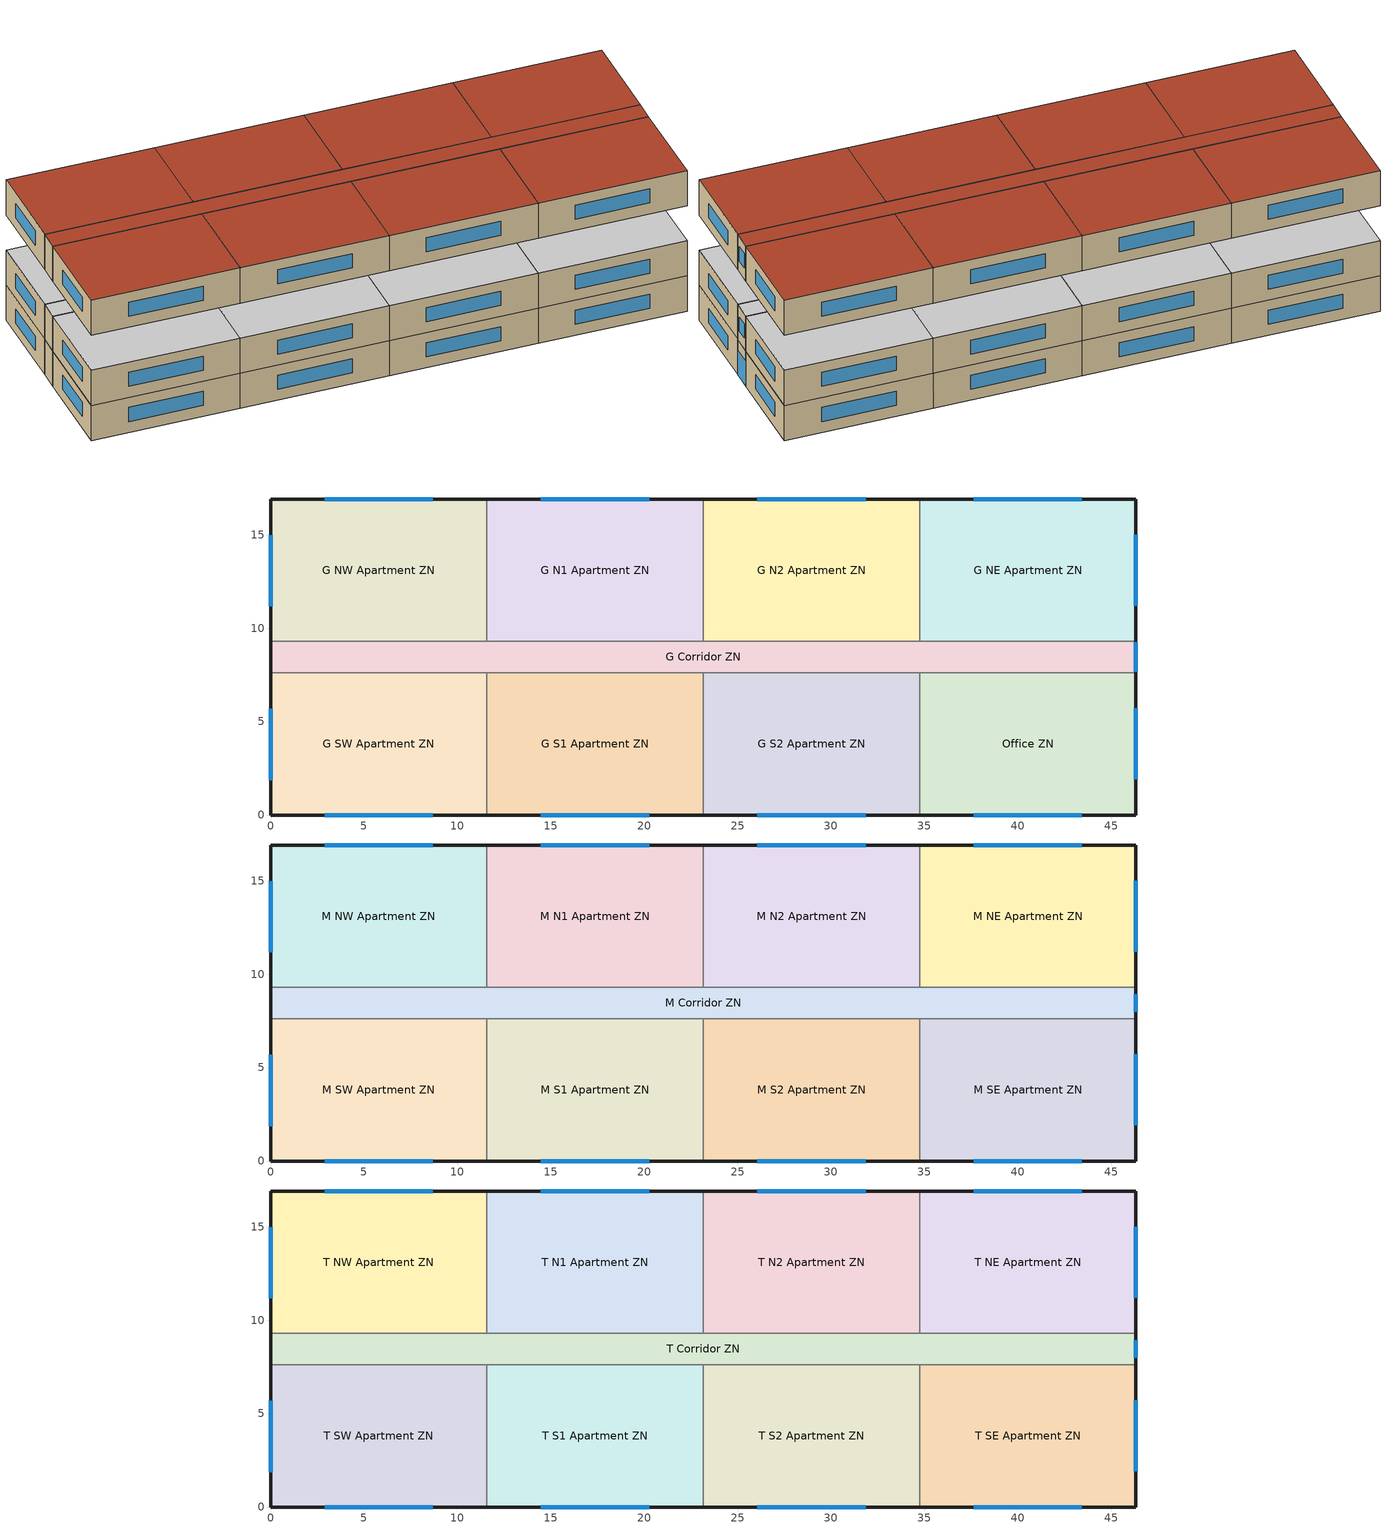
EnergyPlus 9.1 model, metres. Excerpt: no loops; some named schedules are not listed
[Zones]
G Corridor ZN
 floor ground (Typical Insulated Carpeted 8in Slab Floor): 46.33,9.3 46.33,7.62 0,7.62 0,9.3 z0
 wall outside (Exterior wall without CLT&#44 Austin): 46.33,7.62 46.33,9.3 / 0,9.3 0,7.62 z0:3.05
 wall to G S1 Apartment ZN (Typical Interior Wall): 11.58,7.62 23.16,7.62 z0:3.05
 wall to G S2 Apartment ZN (Typical Interior Wall): 23.16,7.62 34.75,7.62 z0:3.05
 wall to Office ZN (Typical Interior Wall): 34.75,7.62 46.33,7.62 z0:3.05
 wall to G SW Apartment ZN (Typical Interior Wall): 0,7.62 11.58,7.62 z0:3.05
 wall to G N1 Apartment ZN (Typical Interior Wall): 23.16,9.3 11.58,9.3 z0:3.05
 wall to G N2 Apartment ZN (Typical Interior Wall): 34.75,9.3 23.16,9.3 z0:3.05
 wall to G NE Apartment ZN (Typical Interior Wall): 46.33,9.3 34.75,9.3 z0:3.05
 wall to G NW Apartment ZN (Typical Interior Wall): 11.58,9.3 0,9.3 z0:3.05
 window (U 0.42 SHGC 0.40 Dbl LoE (e2-.1) Tint 6mm/6mm Air): 46.33,7.67 46.33,9.25 z0.03:2.13
 ceiling adiabatic (Floor Adiabatic construction): 46.33,7.62 46.33,9.3 0,9.3 0,7.62 z3.05
G N1 Apartment ZN
 floor ground (Typical Insulated Carpeted 8in Slab Floor): 23.16,16.92 23.16,9.3 11.58,9.3 11.58,16.92 z0
 wall outside (Exterior wall without CLT&#44 Austin): 23.16,16.92 11.58,16.92 z0:3.05
 wall to G N2 Apartment ZN (Typical Interior Wall): 23.16,9.3 23.16,16.92 z0:3.05
 wall to G NW Apartment ZN (Typical Interior Wall): 11.58,16.92 11.58,9.3 z0:3.05
 window (U 0.42 SHGC 0.40 Dbl LoE (e2-.1) Tint 6mm/6mm Air): 20.27,16.92 14.48,16.92 z0.95:2.17
 ceiling adiabatic (Floor Adiabatic construction): 23.16,9.3 23.16,16.92 11.58,16.92 11.58,9.3 z3.05
G N2 Apartment ZN
 floor ground (Typical Insulated Carpeted 8in Slab Floor): 34.75,16.92 34.75,9.3 23.16,9.3 23.16,16.92 z0
 wall outside (Exterior wall without CLT&#44 Austin): 34.75,16.92 23.16,16.92 z0:3.05
 wall to G NE Apartment ZN (Typical Interior Wall): 34.75,9.3 34.75,16.92 z0:3.05
 window (U 0.42 SHGC 0.40 Dbl LoE (e2-.1) Tint 6mm/6mm Air): 31.85,16.92 26.06,16.92 z0.95:2.17
 ceiling adiabatic (Floor Adiabatic construction): 34.75,9.3 34.75,16.92 23.16,16.92 23.16,9.3 z3.05
G NE Apartment ZN
 floor ground (Typical Insulated Carpeted 8in Slab Floor): 46.33,16.92 46.33,9.3 34.75,9.3 34.75,16.92 z0
 wall outside (Exterior wall without CLT&#44 Austin): 46.33,9.3 46.33,16.92 34.75,16.92 z0:3.05
 window (U 0.42 SHGC 0.40 Dbl LoE (e2-.1) Tint 6mm/6mm Air): 46.33,11.2 46.33,15.01 / 43.43,16.92 37.64,16.92 z0.95:2.17
 ceiling adiabatic (Floor Adiabatic construction): 46.33,9.3 46.33,16.92 34.75,16.92 34.75,9.3 z3.05
G NW Apartment ZN
 floor ground (Typical Insulated Carpeted 8in Slab Floor): 11.58,16.92 11.58,9.3 0,9.3 0,16.92 z0
 wall outside (Exterior wall without CLT&#44 Austin): 11.58,16.92 0,16.92 0,9.3 z0:3.05
 window (U 0.42 SHGC 0.40 Dbl LoE (e2-.1) Tint 6mm/6mm Air): 8.69,16.92 2.89,16.92 / 0,14.97 0,11.16 z0.95:2.17
 ceiling adiabatic (Floor Adiabatic construction): 11.58,9.3 11.58,16.92 0,16.92 0,9.3 z3.05
G S1 Apartment ZN
 floor ground (Typical Insulated Carpeted 8in Slab Floor): 23.16,7.62 23.16,0 11.58,0 11.58,7.62 z0
 wall outside (Exterior wall without CLT&#44 Austin): 11.58,0 23.16,0 z0:3.05
 wall to G S2 Apartment ZN (Typical Interior Wall): 23.16,0 23.16,7.62 z0:3.05
 wall to G SW Apartment ZN (Typical Interior Wall): 11.58,7.62 11.58,0 z0:3.05
 window (U 0.42 SHGC 0.40 Dbl LoE (e2-.1) Tint 6mm/6mm Air): 14.48,0 20.27,0 z0.95:2.17
 ceiling adiabatic (Floor Adiabatic construction): 23.16,0 23.16,7.62 11.58,7.62 11.58,0 z3.05
G S2 Apartment ZN
 floor ground (Typical Insulated Carpeted 8in Slab Floor): 34.75,7.62 34.75,0 23.16,0 23.16,7.62 z0
 wall outside (Exterior wall without CLT&#44 Austin): 23.16,0 34.75,0 z0:3.05
 wall to Office ZN (Typical Interior Wall): 34.75,0 34.75,7.62 z0:3.05
 window (U 0.42 SHGC 0.40 Dbl LoE (e2-.1) Tint 6mm/6mm Air): 26.06,0 31.85,0 z0.95:2.17
 ceiling adiabatic (Floor Adiabatic construction): 34.75,0 34.75,7.62 23.16,7.62 23.16,0 z3.05
G SW Apartment ZN
 floor ground (Typical Insulated Carpeted 8in Slab Floor): 11.58,7.62 11.58,0 0,0 0,7.62 z0
 wall outside (Exterior wall without CLT&#44 Austin): 0,7.62 0,0 11.58,0 z0:3.05
 window (U 0.42 SHGC 0.40 Dbl LoE (e2-.1) Tint 6mm/6mm Air): 2.9,0 8.69,0 / 0,5.68 0,1.87 z0.95:2.17
 ceiling adiabatic (Floor Adiabatic construction): 11.58,0 11.58,7.62 0,7.62 0,0 z3.05
Office ZN
 floor ground (Typical Insulated Carpeted 8in Slab Floor): 46.33,7.62 46.33,0 34.75,0 34.75,7.62 z0
 wall outside (Exterior wall without CLT&#44 Austin): 34.75,0 46.33,0 46.33,7.62 z0:3.05
 window (U 0.42 SHGC 0.40 Dbl LoE (e2-.1) Tint 6mm/6mm Air): 46.33,1.9 46.33,5.71 / 37.64,0 43.43,0 z0.95:2.17
 ceiling adiabatic (Floor Adiabatic construction): 46.33,0 46.33,7.62 34.75,7.62 34.75,0 z3.05
M Corridor ZN
 floor adiabatic (Floor Adiabatic construction): 46.33,9.3 46.33,7.62 0,7.62 0,9.3 z3.05
 wall outside (Exterior wall without CLT&#44 Austin): 46.33,7.62 46.33,9.3 / 0,9.3 0,7.62 z3.05:6.1
 wall to M S1 Apartment ZN (Typical Interior Wall): 11.58,7.62 23.16,7.62 z3.05:6.1
 wall to M S2 Apartment ZN (Typical Interior Wall): 23.16,7.62 34.75,7.62 z3.05:6.1
 wall to M SE Apartment ZN (Typical Interior Wall): 34.75,7.62 46.33,7.62 z3.05:6.1
 wall to M SW Apartment ZN (Typical Interior Wall): 0,7.62 11.58,7.62 z3.05:6.1
 wall to M N1 Apartment ZN (Typical Interior Wall): 23.16,9.3 11.58,9.3 z3.05:6.1
 wall to M N2 Apartment ZN (Typical Interior Wall): 34.75,9.3 23.16,9.3 z3.05:6.1
 wall to M NE Apartment ZN (Typical Interior Wall): 46.33,9.3 34.75,9.3 z3.05:6.1
 wall to M NW Apartment ZN (Typical Interior Wall): 11.58,9.3 0,9.3 z3.05:6.1
 window (U 0.42 SHGC 0.40 Dbl LoE (e2-.1) Tint 6mm/6mm Air): 46.33,8 46.33,8.91 z4:5.22
 ceiling adiabatic (Floor Adiabatic construction): 46.33,7.62 46.33,9.3 0,9.3 0,7.62 z6.1
M N1 Apartment ZN
 floor adiabatic (Floor Adiabatic construction): 23.16,16.92 23.16,9.3 11.58,9.3 11.58,16.92 z3.05
 wall outside (Exterior wall without CLT&#44 Austin): 23.16,16.92 11.58,16.92 z3.05:6.1
 wall to M N2 Apartment ZN (Typical Interior Wall): 23.16,9.3 23.16,16.92 z3.05:6.1
 wall to M NW Apartment ZN (Typical Interior Wall): 11.58,16.92 11.58,9.3 z3.05:6.1
 window (U 0.42 SHGC 0.40 Dbl LoE (e2-.1) Tint 6mm/6mm Air): 20.27,16.92 14.48,16.92 z4:5.22
 ceiling adiabatic (Floor Adiabatic construction): 23.16,9.3 23.16,16.92 11.58,16.92 11.58,9.3 z6.1
M N2 Apartment ZN
 floor adiabatic (Floor Adiabatic construction): 34.75,16.92 34.75,9.3 23.16,9.3 23.16,16.92 z3.05
 wall outside (Exterior wall without CLT&#44 Austin): 34.75,16.92 23.16,16.92 z3.05:6.1
 wall to M NE Apartment ZN (Typical Interior Wall): 34.75,9.3 34.75,16.92 z3.05:6.1
 window (U 0.42 SHGC 0.40 Dbl LoE (e2-.1) Tint 6mm/6mm Air): 31.85,16.92 26.06,16.92 z4:5.22
 ceiling adiabatic (Floor Adiabatic construction): 34.75,9.3 34.75,16.92 23.16,16.92 23.16,9.3 z6.1
M NE Apartment ZN
 floor adiabatic (Floor Adiabatic construction): 46.33,16.92 46.33,9.3 34.75,9.3 34.75,16.92 z3.05
 wall outside (Exterior wall without CLT&#44 Austin): 46.33,9.3 46.33,16.92 34.75,16.92 z3.05:6.1
 window (U 0.42 SHGC 0.40 Dbl LoE (e2-.1) Tint 6mm/6mm Air): 46.33,11.2 46.33,15.01 / 43.43,16.92 37.64,16.92 z4:5.22
 ceiling adiabatic (Floor Adiabatic construction): 46.33,9.3 46.33,16.92 34.75,16.92 34.75,9.3 z6.1
M NW Apartment ZN
 floor adiabatic (Floor Adiabatic construction): 11.58,16.92 11.58,9.3 0,9.3 0,16.92 z3.05
 wall outside (Exterior wall without CLT&#44 Austin): 11.58,16.92 0,16.92 0,9.3 z3.05:6.1
 window (U 0.42 SHGC 0.40 Dbl LoE (e2-.1) Tint 6mm/6mm Air): 8.69,16.92 2.89,16.92 / 0,14.97 0,11.16 z4:5.22
 ceiling adiabatic (Floor Adiabatic construction): 11.58,9.3 11.58,16.92 0,16.92 0,9.3 z6.1
M S1 Apartment ZN
 floor adiabatic (Floor Adiabatic construction): 23.16,7.62 23.16,0 11.58,0 11.58,7.62 z3.05
 wall outside (Exterior wall without CLT&#44 Austin): 11.58,0 23.16,0 z3.05:6.1
 wall to M S2 Apartment ZN (Typical Interior Wall): 23.16,0 23.16,7.62 z3.05:6.1
 wall to M SW Apartment ZN (Typical Interior Wall): 11.58,7.62 11.58,0 z3.05:6.1
 window (U 0.42 SHGC 0.40 Dbl LoE (e2-.1) Tint 6mm/6mm Air): 14.48,0 20.27,0 z4:5.22
 ceiling adiabatic (Floor Adiabatic construction): 23.16,0 23.16,7.62 11.58,7.62 11.58,0 z6.1
M S2 Apartment ZN
 floor adiabatic (Floor Adiabatic construction): 34.75,7.62 34.75,0 23.16,0 23.16,7.62 z3.05
 wall outside (Exterior wall without CLT&#44 Austin): 23.16,0 34.75,0 z3.05:6.1
 wall to M SE Apartment ZN (Typical Interior Wall): 34.75,0 34.75,7.62 z3.05:6.1
 window (U 0.42 SHGC 0.40 Dbl LoE (e2-.1) Tint 6mm/6mm Air): 26.06,0 31.85,0 z4:5.22
 ceiling adiabatic (Floor Adiabatic construction): 34.75,0 34.75,7.62 23.16,7.62 23.16,0 z6.1
M SE Apartment ZN
 floor adiabatic (Floor Adiabatic construction): 46.33,7.62 46.33,0 34.75,0 34.75,7.62 z3.05
 wall outside (Exterior wall without CLT&#44 Austin): 34.75,0 46.33,0 46.33,7.62 z3.05:6.1
 window (U 0.42 SHGC 0.40 Dbl LoE (e2-.1) Tint 6mm/6mm Air): 46.33,1.9 46.33,5.71 / 37.64,0 43.43,0 z4:5.22
 ceiling adiabatic (Floor Adiabatic construction): 46.33,0 46.33,7.62 34.75,7.62 34.75,0 z6.1
M SW Apartment ZN
 floor adiabatic (Floor Adiabatic construction): 11.58,7.62 11.58,0 0,0 0,7.62 z3.05
 wall outside (Exterior wall without CLT&#44 Austin): 0,7.62 0,0 11.58,0 z3.05:6.1
 window (U 0.42 SHGC 0.40 Dbl LoE (e2-.1) Tint 6mm/6mm Air): 2.9,0 8.69,0 / 0,5.68 0,1.87 z4:5.22
 ceiling adiabatic (Floor Adiabatic construction): 11.58,0 11.58,7.62 0,7.62 0,0 z6.1
T Corridor ZN
 floor adiabatic (Floor Adiabatic construction): 46.33,9.3 46.33,7.62 0,7.62 0,9.3 z9.14
 wall outside (Exterior wall without CLT&#44 Austin): 46.33,7.62 46.33,9.3 / 0,9.3 0,7.62 z9.14:12.19
 wall to T S1 Apartment ZN (Typical Interior Wall): 11.58,7.62 23.16,7.62 z9.14:12.19
 wall to T S2 Apartment ZN (Typical Interior Wall): 23.16,7.62 34.75,7.62 z9.14:12.19
 wall to T SE Apartment ZN (Typical Interior Wall): 34.75,7.62 46.33,7.62 z9.14:12.19
 wall to T SW Apartment ZN (Typical Interior Wall): 0,7.62 11.58,7.62 z9.14:12.19
 wall to T N1 Apartment ZN (Typical Interior Wall): 23.16,9.3 11.58,9.3 z9.14:12.19
 wall to T N2 Apartment ZN (Typical Interior Wall): 34.75,9.3 23.16,9.3 z9.14:12.19
 wall to T NE Apartment ZN (Typical Interior Wall): 46.33,9.3 34.75,9.3 z9.14:12.19
 wall to T NW Apartment ZN (Typical Interior Wall): 11.58,9.3 0,9.3 z9.14:12.19
 window (U 0.42 SHGC 0.40 Dbl LoE (e2-.1) Tint 6mm/6mm Air): 46.33,8 46.33,8.91 z10.1:11.32
 roof outside (Low slope roof without CLT&#44 Austin): 46.33,7.62 46.33,9.3 0,9.3 0,7.62 z12.19
T N1 Apartment ZN
 floor adiabatic (Floor Adiabatic construction): 23.16,16.92 23.16,9.3 11.58,9.3 11.58,16.92 z9.14
 wall outside (Exterior wall without CLT&#44 Austin): 23.16,16.92 11.58,16.92 z9.14:12.19
 wall to T N2 Apartment ZN (Typical Interior Wall): 23.16,9.3 23.16,16.92 z9.14:12.19
 wall to T NW Apartment ZN (Typical Interior Wall): 11.58,16.92 11.58,9.3 z9.14:12.19
 window (U 0.42 SHGC 0.40 Dbl LoE (e2-.1) Tint 6mm/6mm Air): 20.27,16.92 14.48,16.92 z10.1:11.32
 roof outside (Low slope roof without CLT&#44 Austin): 23.16,9.3 23.16,16.92 11.58,16.92 11.58,9.3 z12.19
T N2 Apartment ZN
 floor adiabatic (Floor Adiabatic construction): 34.75,16.92 34.75,9.3 23.16,9.3 23.16,16.92 z9.14
 wall outside (Exterior wall without CLT&#44 Austin): 34.75,16.92 23.16,16.92 z9.14:12.19
 wall to T NE Apartment ZN (Typical Interior Wall): 34.75,9.3 34.75,16.92 z9.14:12.19
 window (U 0.42 SHGC 0.40 Dbl LoE (e2-.1) Tint 6mm/6mm Air): 31.85,16.92 26.06,16.92 z10.1:11.32
 roof outside (Low slope roof without CLT&#44 Austin): 34.75,9.3 34.75,16.92 23.16,16.92 23.16,9.3 z12.19
T NE Apartment ZN
 floor adiabatic (Floor Adiabatic construction): 46.33,16.92 46.33,9.3 34.75,9.3 34.75,16.92 z9.14
 wall outside (Exterior wall without CLT&#44 Austin): 46.33,9.3 46.33,16.92 34.75,16.92 z9.14:12.19
 window (U 0.42 SHGC 0.40 Dbl LoE (e2-.1) Tint 6mm/6mm Air): 46.33,11.2 46.33,15.01 / 43.43,16.92 37.64,16.92 z10.1:11.32
 roof outside (Low slope roof without CLT&#44 Austin): 46.33,9.3 46.33,16.92 34.75,16.92 34.75,9.3 z12.19
T NW Apartment ZN
 floor adiabatic (Floor Adiabatic construction): 11.58,16.92 11.58,9.3 0,9.3 0,16.92 z9.14
 wall outside (Exterior wall without CLT&#44 Austin): 11.58,16.92 0,16.92 0,9.3 z9.14:12.19
 window (U 0.42 SHGC 0.40 Dbl LoE (e2-.1) Tint 6mm/6mm Air): 8.69,16.92 2.89,16.92 / 0,14.97 0,11.16 z10.1:11.32
 roof outside (Low slope roof without CLT&#44 Austin): 11.58,9.3 11.58,16.92 0,16.92 0,9.3 z12.19
T S1 Apartment ZN
 floor adiabatic (Floor Adiabatic construction): 23.16,7.62 23.16,0 11.58,0 11.58,7.62 z9.14
 wall outside (Exterior wall without CLT&#44 Austin): 11.58,0 23.16,0 z9.14:12.19
 wall to T S2 Apartment ZN (Typical Interior Wall): 23.16,0 23.16,7.62 z9.14:12.19
 wall to T SW Apartment ZN (Typical Interior Wall): 11.58,7.62 11.58,0 z9.14:12.19
 window (U 0.42 SHGC 0.40 Dbl LoE (e2-.1) Tint 6mm/6mm Air): 14.48,0 20.27,0 z10.1:11.32
 roof outside (Low slope roof without CLT&#44 Austin): 23.16,0 23.16,7.62 11.58,7.62 11.58,0 z12.19
T S2 Apartment ZN
 floor adiabatic (Floor Adiabatic construction): 34.75,7.62 34.75,0 23.16,0 23.16,7.62 z9.14
 wall outside (Exterior wall without CLT&#44 Austin): 23.16,0 34.75,0 z9.14:12.19
 wall to T SE Apartment ZN (Typical Interior Wall): 34.75,0 34.75,7.62 z9.14:12.19
 window (U 0.42 SHGC 0.40 Dbl LoE (e2-.1) Tint 6mm/6mm Air): 26.06,0 31.85,0 z10.1:11.32
 roof outside (Low slope roof without CLT&#44 Austin): 34.75,0 34.75,7.62 23.16,7.62 23.16,0 z12.19
T SE Apartment ZN
 floor adiabatic (Floor Adiabatic construction): 46.33,7.62 46.33,0 34.75,0 34.75,7.62 z9.14
 wall outside (Exterior wall without CLT&#44 Austin): 34.75,0 46.33,0 46.33,7.62 z9.14:12.19
 window (U 0.42 SHGC 0.40 Dbl LoE (e2-.1) Tint 6mm/6mm Air): 46.33,1.9 46.33,5.71 / 37.64,0 43.43,0 z10.1:11.32
 roof outside (Low slope roof without CLT&#44 Austin): 46.33,0 46.33,7.62 34.75,7.62 34.75,0 z12.19
T SW Apartment ZN
 floor adiabatic (Floor Adiabatic construction): 11.58,7.62 11.58,0 0,0 0,7.62 z9.14
 wall outside (Exterior wall without CLT&#44 Austin): 0,7.62 0,0 11.58,0 z9.14:12.19
 window (U 0.42 SHGC 0.40 Dbl LoE (e2-.1) Tint 6mm/6mm Air): 2.9,0 8.69,0 / 0,5.68 0,1.87 z10.1:11.32
 roof outside (Low slope roof without CLT&#44 Austin): 11.58,0 11.58,7.62 0,7.62 0,0 z12.19
[Building]
-MidriseApartment-ASHRAE 169-2006-5A created: 2018-08-20 14:19:44 -0600: North Axis {deg}=0; Terrain=City; Loads Convergence Tolerance Value=0.04; Temperature Convergence Tolerance Value {deltaC}=0.4; Solar Distribution=FullExterior; Maximum Number of Warmup Days=25; Minimum Number of Warmup Days=6
[Site:Location]
Anderson County Ap: Latitude {deg}=34.5; Longitude {deg}=-82.72; Time Zone {hr}=-5; Elevation {m}=241
[SizingPeriod:DesignDay] Day of Month=21; Dry-Bulb Temperature Range Modifier Type=DefaultMultipliers; Humidity Condition Type=Wetbulb; Rain Indicator=No; Snow Indicator=No; Daylight Saving Time Indicator=No
Name | Month | Day Type | Maximum Dry-Bulb Temperature {C} | Daily Dry-Bulb Temperature Range {deltaC} | Wetbulb or DewPoint at Maximum Dry-Bulb {C} | Barometric Pressure {Pa} | Wind Speed {m/s} | Wind Direction {deg} | Solar Model Indicator | Sky Clearness | ASHRAE Clear Sky Optical Depth for Beam Irradiance (taub) | ASHRAE Clear Sky Optical Depth for Diffuse Irradiance (taud)
Camp Mabry Ann Htg 99.6% Condns DB | 1 | WinterDesignDay | -3 | 0 | -3 | 98969 | 4.5 | 10 | ASHRAEClearSky | 0
Chicago Ohare Intl Ap Ann Clg .4% Condns DB=>MWB | 7 | SummerDesignDay | 35.8 | 10 | 25 | 98934 | 5.2 | 230 | ASHRAETau |  | 0.588 | 2.05
[Site:GroundTemperature:BuildingSurface]
20.25, 20.17, 20.19, 20.28, 20.41, 22.7, 23.15, 23.26, 23.29, 21.04, 20.65, 20.43
[Site:WaterMainsTemperature]
Calculation Method=Correlation; Annual Average Outdoor Air Temperature {C}=9.925; Maximum Difference In Monthly Average Outdoor Air Temperatures {deltaC}=15
[Material] Thermal Absorptance=0.9
Name | Roughness | Thickness {m} | Conductivity {W/m-K} | Density {kg/m3} | Specific Heat {J/kg-K} | Solar Absorptance | Visible Absorptance
100mm Normalweight concrete floor | MediumSmooth | 0.1016 | 2.31 | 2322 | 832 | 0.7 | 0.7
8 in. Normalweight Concrete Floor | MediumRough | 0.2032 | 2.31 | 2322 | 832 | 0.7 | 0.7
Air Gap | VerySmooth | 0.025 | 0.071 | 1.3 | 1000 | 0.7 | 0.92
Brick Cladding 4 in | Rough | 0.102 | 0.516 | 1821 | 800 | 0.7 | 0.7
G01 13mm gypsum board | Smooth | 0.0127 | 0.16 | 800 | 1090 | 0.7 | 0.5
Gypsum 0.0127m | Smooth | 0.01271 | 0.16 | 625 | 870 | 0.92 | 0.92
Metal Decking | MediumSmooth | 0.0008 | 46 | 7680 | 450 | 0.6 | 0.6
Plywood - 0.0095m | Rough | 0.0095 | 0.0984 | 578 | 1880 | 0.7 | 0.7
ROCKWOOL COMFORTBATT 0889 | Smooth | 0.0889 | 0.036 | 36 | 850 | 0.7 | 0.7
ROCKWOOL COMFORTBOARD 110 0.0254m | Smooth | 0.0254 | 0.0336 | 178 | 850 | 0.7 | 0.7
ROCKWOOL TOPROCK DD 0.165m | Smooth | 0.165 | 0.036 | 176 | 850 | 0.7 | 0.7
Roof Membrane | VeryRough | 0.0095 | 0.16 | 1000 | 1500 | 0.7 | 0.7
Std Wood 6inch | MediumSmooth | 0.15 | 0.12 | 540 | 1210 | 0.7 | 0.7
[Material:NoMass] Thermal Absorptance=0.9; Solar Absorptance=0.7
Name | Roughness | Thermal Resistance {m2-K/W} | Visible Absorptance
CP02 CARPET PAD | VeryRough | 0.21648 | 0.8
Nonres_Floor_Insulation | MediumSmooth | 2.88292 | 0.7
Typical Carpet Pad | Smooth | 0.21648 | 0.8
[WindowMaterial:Glazing] Optical Data Type=SpectralAverage; Thickness {m}=0.006; Infrared Transmittance at Normal Incidence=0; Front Side Infrared Hemispherical Emissivity=0.84; Conductivity {W/m-K}=0.9; Dirt Correction Factor for Solar and Visible Transmittance=1; Solar Diffusing=No
Name | Solar Transmittance at Normal Incidence | Front Side Solar Reflectance at Normal Incidence | Back Side Solar Reflectance at Normal Incidence | Visible Transmittance at Normal Incidence | Front Side Visible Reflectance at Normal Incidence | Back Side Visible Reflectance at Normal Incidence | Back Side Infrared Hemispherical Emissivity
CLEAR 6MM | 0.775 | 0.071 | 0.071 | 0.881 | 0.08 | 0.08 | 0.84
LoE TINT 6MM | 0.36 | 0.093 | 0.2 | 0.5 | 0.035 | 0.054 | 0.1
[WindowMaterial:Gas]
AIR 6MM: Gas Type=Air; Thickness {m}=0.0063
[Construction]
Exterior wall without CLT&#44 Austin: Brick Cladding 4 in, Air Gap, ROCKWOOL COMFORTBOARD 110 0.0254m, Plywood - 0.0095m, ROCKWOOL COMFORTBATT 0889, Gypsum 0.0127m
Floor Adiabatic construction: CP02 CARPET PAD, 100mm Normalweight concrete floor, Nonres_Floor_Insulation
InteriorFurnishings: Std Wood 6inch
Low slope roof without CLT&#44 Austin: Roof Membrane, ROCKWOOL TOPROCK DD 0.165m, Gypsum 0.0127m, Metal Decking
Typical Insulated Carpeted 8in Slab Floor: 8 in. Normalweight Concrete Floor, Typical Carpet Pad
Typical Interior Wall: G01 13mm gypsum board, G01 13mm gypsum board
U 0.42 SHGC 0.40 Dbl LoE (e2-.1) Tint 6mm/6mm Air: LoE TINT 6MM, AIR 6MM, CLEAR 6MM
[Zone]
G Corridor ZN; G N1 Apartment ZN; G N2 Apartment ZN; G NE Apartment ZN; G NW Apartment ZN; G S1 Apartment ZN; G S2 Apartment ZN; G SW Apartment ZN; M Corridor ZN; M N1 Apartment ZN; M N2 Apartment ZN; M NE Apartment ZN; M NW Apartment ZN; M S1 Apartment ZN; M S2 Apartment ZN; M SE Apartment ZN; M SW Apartment ZN; Office ZN; T Corridor ZN; T N1 Apartment ZN; T N2 Apartment ZN; T NE Apartment ZN; T NW Apartment ZN; T S1 Apartment ZN; T S2 Apartment ZN; T SE Apartment ZN; T SW Apartment ZN
[InternalMass] Construction=InteriorFurnishings; Surface Area {m2}=176.499
Name | Zone
G N1 Apartment Mass | G N1 Apartment ZN
G N2 Apartment Mass | G N2 Apartment ZN
G NE Apartment Mass | G NE Apartment ZN
G NW Apartment Mass | G NW Apartment ZN
G S1 Apartment Mass | G S1 Apartment ZN
G S2 Apartment Mass | G S2 Apartment ZN
G SW Apartment Mass | G SW Apartment ZN
M N1 Apartment Mass | M N1 Apartment ZN
M N2 Apartment Mass | M N2 Apartment ZN
M NE Apartment Mass | M NE Apartment ZN
M NW Apartment Mass | M NW Apartment ZN
M S1 Apartment Mass | M S1 Apartment ZN
M S2 Apartment Mass | M S2 Apartment ZN
M SE Apartment Mass | M SE Apartment ZN
M SW Apartment Mass | M SW Apartment ZN
Office Mass | Office ZN
T N1 Apartment Mass | T N1 Apartment ZN
T N2 Apartment Mass | T N2 Apartment ZN
T NE Apartment Mass | T NE Apartment ZN
T NW Apartment Mass | T NW Apartment ZN
T S1 Apartment Mass | T S1 Apartment ZN
T S2 Apartment Mass | T S2 Apartment ZN
T SE Apartment Mass | T SE Apartment ZN
T SW Apartment Mass | T SW Apartment ZN
[ElectricEquipment]
Name | Zone or ZoneList | Schedule | Design Level Calculation Method | Design Level {W} | Fraction Latent | Fraction Radiant | Fraction Lost | Watts per Zone Floor Area {W/m2}
Elevators_Lights_Fan | G Corridor ZN | ApartmentMidRise ELEV_LIGHT_FAN_SCH_ADD_DF | EquipmentLevel | 63 | 0 | 0 | 0.95
G Corridor_Elevators_Equip | G Corridor ZN | ApartmentMidRise BLDG_ELEVATORS | Watts/Area |  | 0 | 0 | 0.95 | 5.8
G_N1_HeatLoad | G N1 Apartment ZN | G_N1_HeatLoad_Fraction | EquipmentLevel | 5000
G_N2_HeatLoad | G N2 Apartment ZN | G_N2_HeatLoad_Fraction | EquipmentLevel | 5000
G_NE_HeatLoad | G NE Apartment ZN | G_NE_HeatLoad_Fraction | EquipmentLevel | 5000
G_NW_HeatLoad | G NW Apartment ZN | G_NW_HeatLoad_Fraction | EquipmentLevel | 5000
G_S1_HeatLoad | G S1 Apartment ZN | G_S1_HeatLoad_Fraction | EquipmentLevel | 5000
G_S2_HeatLoad | G S2 Apartment ZN | G_S2_HeatLoad_Fraction | EquipmentLevel | 5000
G_SW_HeatLoad | G SW Apartment ZN | G_SW_HeatLoad_Fraction | EquipmentLevel | 5000
M_N1_HeatLoad | M N1 Apartment ZN | M_N1_HeatLoad_Fraction | EquipmentLevel | 5000
M_N2_HeatLoad | M N2 Apartment ZN | M_N2_HeatLoad_Fraction | EquipmentLevel | 5000
M_NE_HeatLoad | M NE Apartment ZN | M_NE_HeatLoad_Fraction | EquipmentLevel | 5000
M_NW_HeatLoad | M NW Apartment ZN | M_NW_HeatLoad_Fraction | EquipmentLevel | 5000
M_S1_HeatLoad | M S1 Apartment ZN | M_S1_HeatLoad_Fraction | EquipmentLevel | 5000
M_S2_HeatLoad | M S2 Apartment ZN | M_S2_HeatLoad_Fraction | EquipmentLevel | 5000
M_SE_HeatLoad | M SE Apartment ZN | M_SE_HeatLoad_Fraction | EquipmentLevel | 5000
M_SW_HeatLoad | M SW Apartment ZN | M_SW_HeatLoad_Fraction | EquipmentLevel | 5000
T_N1_HeatLoad | T N1 Apartment ZN | T_N1_HeatLoad_Fraction | EquipmentLevel | 5000
T_N2_HeatLoad | T N2 Apartment ZN | T_N2_HeatLoad_Fraction | EquipmentLevel | 5000
T_NE_HeatLoad | T NE Apartment ZN | T_NE_HeatLoad_Fraction | EquipmentLevel | 5000
T_NW_HeatLoad | T NW Apartment ZN | T_NW_HeatLoad_Fraction | EquipmentLevel | 5000
T_S1_HeatLoad | T S1 Apartment ZN | T_S1_HeatLoad_Fraction | EquipmentLevel | 5000
T_S2_HeatLoad | T S2 Apartment ZN | T_S2_HeatLoad_Fraction | EquipmentLevel | 5000
T_SE_HeatLoad | T SE Apartment ZN | T_SE_HeatLoad_Fraction | EquipmentLevel | 5000
T_SW_HeatLoad | T SW Apartment ZN | T_SW_HeatLoad_Fraction | EquipmentLevel | 5000
[Daylighting:Controls]
Office ZN DaylightingControls: Zone=Office ZN; Lighting Control Type=Continuous; Minimum Input Power Fraction for Continuous or ContinuousOff Dimming Control=0.3; Minimum Light Output Fraction for Continuous or ContinuousOff Dimming Control=0.2; Number of Stepped Control Steps=3; Probability Lighting will be Reset When Needed in Manual Stepped Control=1; Glare Calculation Daylighting Reference Point=Office Daylt Sensor 1; Glare Calculation Azimuth Angle of View Direction Clockwise from Zone y-Axis {deg}=-0; Maximum Allowable Discomfort Glare Index=22; Daylighting Reference Point 1=Office Daylt Sensor 1; Fraction of Zone Controlled by Reference Point 1=0.338; Illuminance Setpoint at Reference Point 1 {lux}=375; Daylighting Reference Point 2=Office Daylt Sensor 2; Fraction of Zone Controlled by Reference Point 2=0.248; Illuminance Setpoint at Reference Point 2 {lux}=375
[ZoneInfiltration:DesignFlowRate]
Name | Zone or ZoneList | Schedule | Design Flow Rate Calculation Method | Design Flow Rate {m3/s} | Flow per Exterior Surface Area {m3/s-m2} | Constant Term Coefficient | Temperature Term Coefficient | Velocity Term Coefficient | Velocity Squared Term Coefficient
G Corridor door Infiltration | G Corridor ZN | ApartmentMidRise INFIL_Door_Opening_SCH_2010_2013 | Flow/Zone | 0.327531
G Corridor Infiltration | G Corridor ZN | ApartmentMidRise INF_COR_SCH | Flow/ExteriorArea |  | 0.000569573 | 0 | 0 | 0.224 | 0
G N1 Apartment Infiltration | G N1 Apartment ZN | ApartmentMidRise INF_APT_SCH | Flow/ExteriorArea |  | 0.000569573 | 0 | 0 | 0.224 | 0
G N2 Apartment Infiltration | G N2 Apartment ZN | ApartmentMidRise INF_APT_SCH | Flow/ExteriorArea |  | 0.000569573 | 0 | 0 | 0.224 | 0
G NE Apartment Infiltration | G NE Apartment ZN | ApartmentMidRise INF_APT_SCH | Flow/ExteriorArea |  | 0.000569573 | 0 | 0 | 0.224 | 0
G NW Apartment Infiltration | G NW Apartment ZN | ApartmentMidRise INF_APT_SCH | Flow/ExteriorArea |  | 0.000569573 | 0 | 0 | 0.224 | 0
G S1 Apartment Infiltration | G S1 Apartment ZN | ApartmentMidRise INF_APT_SCH | Flow/ExteriorArea |  | 0.000569573 | 0 | 0 | 0.224 | 0
G S2 Apartment Infiltration | G S2 Apartment ZN | ApartmentMidRise INF_APT_SCH | Flow/ExteriorArea |  | 0.000569573 | 0 | 0 | 0.224 | 0
G SW Apartment Infiltration | G SW Apartment ZN | ApartmentMidRise INF_APT_SCH | Flow/ExteriorArea |  | 0.000569573 | 0 | 0 | 0.224 | 0
M Corridor Infiltration | M Corridor ZN | ApartmentMidRise INF_COR_SCH | Flow/ExteriorArea |  | 0.000569573 | 0 | 0 | 0.224 | 0
M N1 Apartment Infiltration | M N1 Apartment ZN | ApartmentMidRise INF_APT_SCH | Flow/ExteriorArea |  | 0.000569573 | 0 | 0 | 0.224 | 0
M N2 Apartment Infiltration | M N2 Apartment ZN | ApartmentMidRise INF_APT_SCH | Flow/ExteriorArea |  | 0.000569573 | 0 | 0 | 0.224 | 0
M NE Apartment Infiltration | M NE Apartment ZN | ApartmentMidRise INF_APT_SCH | Flow/ExteriorArea |  | 0.000569573 | 0 | 0 | 0.224 | 0
M NW Apartment Infiltration | M NW Apartment ZN | ApartmentMidRise INF_APT_SCH | Flow/ExteriorArea |  | 0.000569573 | 0 | 0 | 0.224 | 0
M S1 Apartment Infiltration | M S1 Apartment ZN | ApartmentMidRise INF_APT_SCH | Flow/ExteriorArea |  | 0.000569573 | 0 | 0 | 0.224 | 0
M S2 Apartment Infiltration | M S2 Apartment ZN | ApartmentMidRise INF_APT_SCH | Flow/ExteriorArea |  | 0.000569573 | 0 | 0 | 0.224 | 0
M SE Apartment Infiltration | M SE Apartment ZN | ApartmentMidRise INF_APT_SCH | Flow/ExteriorArea |  | 0.000569573 | 0 | 0 | 0.224 | 0
M SW Apartment Infiltration | M SW Apartment ZN | ApartmentMidRise INF_APT_SCH | Flow/ExteriorArea |  | 0.000569573 | 0 | 0 | 0.224 | 0
Office Infiltration | Office ZN | ApartmentMidRise INF_OFF_SCH | Flow/ExteriorArea |  | 0.000569573 | 0 | 0 | 0.224 | 0
T Corridor Infiltration | T Corridor ZN | ApartmentMidRise INF_COR_SCH | Flow/ExteriorArea |  | 6.62295e-05 | 0 | 0 | 0.224 | 0
T N1 Apartment Infiltration | T N1 Apartment ZN | ApartmentMidRise INF_APT_SCH | Flow/ExteriorArea |  | 0.000162735 | 0 | 0 | 0.224 | 0
T N2 Apartment Infiltration | T N2 Apartment ZN | ApartmentMidRise INF_APT_SCH | Flow/ExteriorArea |  | 0.000162735 | 0 | 0 | 0.224 | 0
T NE Apartment Infiltration | T NE Apartment ZN | ApartmentMidRise INF_APT_SCH | Flow/ExteriorArea |  | 0.000227108 | 0 | 0 | 0.224 | 0
T NW Apartment Infiltration | T NW Apartment ZN | ApartmentMidRise INF_APT_SCH | Flow/ExteriorArea |  | 0.000227108 | 0 | 0 | 0.224 | 0
T S1 Apartment Infiltration | T S1 Apartment ZN | ApartmentMidRise INF_APT_SCH | Flow/ExteriorArea |  | 0.000162735 | 0 | 0 | 0.224 | 0
T S2 Apartment Infiltration | T S2 Apartment ZN | ApartmentMidRise INF_APT_SCH | Flow/ExteriorArea |  | 0.000162735 | 0 | 0 | 0.224 | 0
T SE Apartment Infiltration | T SE Apartment ZN | ApartmentMidRise INF_APT_SCH | Flow/ExteriorArea |  | 0.000227108 | 0 | 0 | 0.224 | 0
T SW Apartment Infiltration | T SW Apartment ZN | ApartmentMidRise INF_APT_SCH | Flow/ExteriorArea |  | 0.000227108 | 0 | 0 | 0.224 | 0
[Exterior:Lights]
NonDimming Exterior Lights Def: Schedule=ApartmentMidRise Exterior_Lgt_ALWAYS_ON; Design Level {W}=2553; Control Option=AstronomicalClock
[EnergyManagementSystem:Sensor]
Name | Output:Variable or Output:Meter Index Key | Output:Variable or Output:Meter
GN1ApartmentZNSACDATRqd | Node 65 | System Node Setpoint Temperature
GN1ApartmentZNSACOASch; GN2ApartmentZNSACOASch; GNEApartmentZNSACOASch; GNWApartmentZNSACOASch; GS1ApartmentZNSACOASch; GS2ApartmentZNSACOASch; GSWApartmentZNSACOASch; MN1ApartmentZNSACOASch; MN2ApartmentZNSACOASch; MNEApartmentZNSACOASch; MNWApartmentZNSACOASch; MS1ApartmentZNSACOASch; MS2ApartmentZNSACOASch; MSEApartmentZNSACOASch; MSWApartmentZNSACOASch; OfficeZNSACOASch; TN1ApartmentZNSACOASch; TN2ApartmentZNSACOASch; TNEApartmentZNSACOASch; TNWApartmentZNSACOASch; TS1ApartmentZNSACOASch; TS2ApartmentZNSACOASch; TSEApartmentZNSACOASch; TSWApartmentZNSACOASch | ApartmentMidRise COMPACT HVAC-ALWAYS 1 | Schedule Value
GN2ApartmentZNSACDATRqd | Node 77 | System Node Setpoint Temperature
GNEApartmentZNSACDATRqd | Node 53 | System Node Setpoint Temperature
GNWApartmentZNSACDATRqd | Node 41 | System Node Setpoint Temperature
GS1ApartmentZNSACDATRqd | Node 89 | System Node Setpoint Temperature
GS2ApartmentZNSACDATRqd | Node 101 | System Node Setpoint Temperature
GSWApartmentZNSACDATRqd | Node 29 | System Node Setpoint Temperature
MN1ApartmentZNSACDATRqd | Node 161 | System Node Setpoint Temperature
MN2ApartmentZNSACDATRqd | Node 173 | System Node Setpoint Temperature
MNEApartmentZNSACDATRqd | Node 149 | System Node Setpoint Temperature
MNWApartmentZNSACDATRqd | Node 125 | System Node Setpoint Temperature
MS1ApartmentZNSACDATRqd | Node 185 | System Node Setpoint Temperature
MS2ApartmentZNSACDATRqd | Node 197 | System Node Setpoint Temperature
MSEApartmentZNSACDATRqd | Node 137 | System Node Setpoint Temperature
MSWApartmentZNSACDATRqd | Node 113 | System Node Setpoint Temperature
OATF; OATF_1; OATF_10; OATF_11; OATF_12; OATF_13; OATF_14; OATF_15; OATF_16; OATF_17; OATF_18; OATF_19; OATF_2; OATF_20; OATF_21; OATF_22; OATF_23; OATF_3; OATF_4; OATF_5; OATF_6; OATF_7; OATF_8; OATF_9 | Environment | Site Outdoor Air Drybulb Temperature
OAWBC; OAWBC_1; OAWBC_10; OAWBC_11; OAWBC_12; OAWBC_13; OAWBC_14; OAWBC_15; OAWBC_16; OAWBC_17; OAWBC_18; OAWBC_19; OAWBC_2; OAWBC_20; OAWBC_21; OAWBC_22; OAWBC_23; OAWBC_3; OAWBC_4; OAWBC_5; OAWBC_6; OAWBC_7; OAWBC_8; OAWBC_9 | Environment | Site Outdoor Air Wetbulb Temperature
OfficeZNSACDATRqd | Node 305 | System Node Setpoint Temperature
TN1ApartmentZNSACDATRqd | Node 257 | System Node Setpoint Temperature
TN2ApartmentZNSACDATRqd | Node 269 | System Node Setpoint Temperature
TNEApartmentZNSACDATRqd | Node 245 | System Node Setpoint Temperature
TNWApartmentZNSACDATRqd | Node 221 | System Node Setpoint Temperature
TS1ApartmentZNSACDATRqd | Node 281 | System Node Setpoint Temperature
TS2ApartmentZNSACDATRqd | Node 293 | System Node Setpoint Temperature
TSEApartmentZNSACDATRqd | Node 233 | System Node Setpoint Temperature
TSWApartmentZNSACDATRqd | Node 209 | System Node Setpoint Temperature
[EnergyManagementSystem:Actuator] Actuated Component Type=Schedule:Year; Actuated Component Control Type=Schedule Value
Name | Actuated Component Unique
GN1ApartmentZNSACTimestepEconEff | GN1ApartmentZNSACmaxOASch
GN2ApartmentZNSACTimestepEconEff | GN2ApartmentZNSACmaxOASch
GNEApartmentZNSACTimestepEconEff | GNEApartmentZNSACmaxOASch
GNWApartmentZNSACTimestepEconEff | GNWApartmentZNSACmaxOASch
GS1ApartmentZNSACTimestepEconEff | GS1ApartmentZNSACmaxOASch
GS2ApartmentZNSACTimestepEconEff | GS2ApartmentZNSACmaxOASch
GSWApartmentZNSACTimestepEconEff | GSWApartmentZNSACmaxOASch
MN1ApartmentZNSACTimestepEconEff | MN1ApartmentZNSACmaxOASch
MN2ApartmentZNSACTimestepEconEff | MN2ApartmentZNSACmaxOASch
MNEApartmentZNSACTimestepEconEff | MNEApartmentZNSACmaxOASch
MNWApartmentZNSACTimestepEconEff | MNWApartmentZNSACmaxOASch
MS1ApartmentZNSACTimestepEconEff | MS1ApartmentZNSACmaxOASch
MS2ApartmentZNSACTimestepEconEff | MS2ApartmentZNSACmaxOASch
MSEApartmentZNSACTimestepEconEff | MSEApartmentZNSACmaxOASch
MSWApartmentZNSACTimestepEconEff | MSWApartmentZNSACmaxOASch
OfficeZNSACTimestepEconEff | OfficeZNSACmaxOASch
TN1ApartmentZNSACTimestepEconEff | TN1ApartmentZNSACmaxOASch
TN2ApartmentZNSACTimestepEconEff | TN2ApartmentZNSACmaxOASch
TNEApartmentZNSACTimestepEconEff | TNEApartmentZNSACmaxOASch
TNWApartmentZNSACTimestepEconEff | TNWApartmentZNSACmaxOASch
TS1ApartmentZNSACTimestepEconEff | TS1ApartmentZNSACmaxOASch
TS2ApartmentZNSACTimestepEconEff | TS2ApartmentZNSACmaxOASch
TSEApartmentZNSACTimestepEconEff | TSEApartmentZNSACmaxOASch
TSWApartmentZNSACTimestepEconEff | TSWApartmentZNSACmaxOASch
[EnergyManagementSystem:ProgramCallingManager]
GN1ApartmentZNSACEcoManager: InsideHVACSystemIterationLoop; GN1ApartmentZNSACEconomizerCTRLProg
GN1ApartmentZNSACSetNumberofStagesCallingManager: BeginNewEnvironment; GN1ApartmentZNSACSetNumberofStages
GN2ApartmentZNSACEcoManager: InsideHVACSystemIterationLoop; GN2ApartmentZNSACEconomizerCTRLProg
GN2ApartmentZNSACSetNumberofStagesCallingManager: BeginNewEnvironment; GN2ApartmentZNSACSetNumberofStages
GNEApartmentZNSACEcoManager: InsideHVACSystemIterationLoop; GNEApartmentZNSACEconomizerCTRLProg
GNEApartmentZNSACSetNumberofStagesCallingManager: BeginNewEnvironment; GNEApartmentZNSACSetNumberofStages
GNWApartmentZNSACEcoManager: InsideHVACSystemIterationLoop; GNWApartmentZNSACEconomizerCTRLProg
GNWApartmentZNSACSetNumberofStagesCallingManager: BeginNewEnvironment; GNWApartmentZNSACSetNumberofStages
GS1ApartmentZNSACEcoManager: InsideHVACSystemIterationLoop; GS1ApartmentZNSACEconomizerCTRLProg
GS1ApartmentZNSACSetNumberofStagesCallingManager: BeginNewEnvironment; GS1ApartmentZNSACSetNumberofStages
GS2ApartmentZNSACEcoManager: InsideHVACSystemIterationLoop; GS2ApartmentZNSACEconomizerCTRLProg
GS2ApartmentZNSACSetNumberofStagesCallingManager: BeginNewEnvironment; GS2ApartmentZNSACSetNumberofStages
GSWApartmentZNSACEcoManager: InsideHVACSystemIterationLoop; GSWApartmentZNSACEconomizerCTRLProg
GSWApartmentZNSACSetNumberofStagesCallingManager: BeginNewEnvironment; GSWApartmentZNSACSetNumberofStages
MN1ApartmentZNSACEcoManager: InsideHVACSystemIterationLoop; MN1ApartmentZNSACEconomizerCTRLProg
MN1ApartmentZNSACSetNumberofStagesCallingManager: BeginNewEnvironment; MN1ApartmentZNSACSetNumberofStages
MN2ApartmentZNSACEcoManager: InsideHVACSystemIterationLoop; MN2ApartmentZNSACEconomizerCTRLProg
MN2ApartmentZNSACSetNumberofStagesCallingManager: BeginNewEnvironment; MN2ApartmentZNSACSetNumberofStages
MNEApartmentZNSACEcoManager: InsideHVACSystemIterationLoop; MNEApartmentZNSACEconomizerCTRLProg
MNEApartmentZNSACSetNumberofStagesCallingManager: BeginNewEnvironment; MNEApartmentZNSACSetNumberofStages
MNWApartmentZNSACEcoManager: InsideHVACSystemIterationLoop; MNWApartmentZNSACEconomizerCTRLProg
MNWApartmentZNSACSetNumberofStagesCallingManager: BeginNewEnvironment; MNWApartmentZNSACSetNumberofStages
MS1ApartmentZNSACEcoManager: InsideHVACSystemIterationLoop; MS1ApartmentZNSACEconomizerCTRLProg
MS1ApartmentZNSACSetNumberofStagesCallingManager: BeginNewEnvironment; MS1ApartmentZNSACSetNumberofStages
MS2ApartmentZNSACEcoManager: InsideHVACSystemIterationLoop; MS2ApartmentZNSACEconomizerCTRLProg
MS2ApartmentZNSACSetNumberofStagesCallingManager: BeginNewEnvironment; MS2ApartmentZNSACSetNumberofStages
MSEApartmentZNSACEcoManager: InsideHVACSystemIterationLoop; MSEApartmentZNSACEconomizerCTRLProg
MSEApartmentZNSACSetNumberofStagesCallingManager: BeginNewEnvironment; MSEApartmentZNSACSetNumberofStages
MSWApartmentZNSACEcoManager: InsideHVACSystemIterationLoop; MSWApartmentZNSACEconomizerCTRLProg
MSWApartmentZNSACSetNumberofStagesCallingManager: BeginNewEnvironment; MSWApartmentZNSACSetNumberofStages
OfficeZNSACEcoManager: InsideHVACSystemIterationLoop; OfficeZNSACEconomizerCTRLProg
OfficeZNSACSetNumberofStagesCallingManager: BeginNewEnvironment; OfficeZNSACSetNumberofStages
TN1ApartmentZNSACEcoManager: InsideHVACSystemIterationLoop; TN1ApartmentZNSACEconomizerCTRLProg
TN1ApartmentZNSACSetNumberofStagesCallingManager: BeginNewEnvironment; TN1ApartmentZNSACSetNumberofStages
TN2ApartmentZNSACEcoManager: InsideHVACSystemIterationLoop; TN2ApartmentZNSACEconomizerCTRLProg
TN2ApartmentZNSACSetNumberofStagesCallingManager: BeginNewEnvironment; TN2ApartmentZNSACSetNumberofStages
TNEApartmentZNSACEcoManager: InsideHVACSystemIterationLoop; TNEApartmentZNSACEconomizerCTRLProg
TNEApartmentZNSACSetNumberofStagesCallingManager: BeginNewEnvironment; TNEApartmentZNSACSetNumberofStages
TNWApartmentZNSACEcoManager: InsideHVACSystemIterationLoop; TNWApartmentZNSACEconomizerCTRLProg
TNWApartmentZNSACSetNumberofStagesCallingManager: BeginNewEnvironment; TNWApartmentZNSACSetNumberofStages
TS1ApartmentZNSACEcoManager: InsideHVACSystemIterationLoop; TS1ApartmentZNSACEconomizerCTRLProg
TS1ApartmentZNSACSetNumberofStagesCallingManager: BeginNewEnvironment; TS1ApartmentZNSACSetNumberofStages
TS2ApartmentZNSACEcoManager: InsideHVACSystemIterationLoop; TS2ApartmentZNSACEconomizerCTRLProg
TS2ApartmentZNSACSetNumberofStagesCallingManager: BeginNewEnvironment; TS2ApartmentZNSACSetNumberofStages
TSEApartmentZNSACEcoManager: InsideHVACSystemIterationLoop; TSEApartmentZNSACEconomizerCTRLProg
TSEApartmentZNSACSetNumberofStagesCallingManager: BeginNewEnvironment; TSEApartmentZNSACSetNumberofStages
TSWApartmentZNSACEcoManager: InsideHVACSystemIterationLoop; TSWApartmentZNSACEconomizerCTRLProg
[Schedule:Day:Interval]
ApartmentMidRise BLDG_ELEVATORS Default; ApartmentMidRise ELEV_LIGHT_FAN_SCH_ADD_DF Default: No, 04:00, 0.05, 05:00, 0.1, 06:00, 0.2, 07:00, 0.4, 09:00, 0.5, 10:00, 0.35, 16:00, 0.15, 17:00, 0.35, 19:00, 0.5, 21:00, 0.4, 22:00, 0.3, 23:00, 0.2, 24:00, 0.1
ApartmentMidRise BLDG_ELEVATORS Summer Design Day; ApartmentMidRise ELEV_LIGHT_FAN_SCH_ADD_DF Summer Design Day: No, 24:00, 0.5
ApartmentMidRise BLDG_ELEVATORS Winter Design Day; ApartmentMidRise ELEV_LIGHT_FAN_SCH_ADD_DF Winter Design Day: No, 24:00, 0.05
ApartmentMidRise Exterior_Lgt_ALWAYS_ON Default; ApartmentMidRise Exterior_Lgt_ALWAYS_ON Summer Design Day; ApartmentMidRise Exterior_Lgt_ALWAYS_ON Winter Design Day; ApartmentMidRise INF_APT_SCH Default; ApartmentMidRise INF_APT_SCH Summer Design Day; ApartmentMidRise INF_APT_SCH Winter Design Day; ApartmentMidRise INF_COR_SCH Summer Design Day; ApartmentMidRise INF_COR_SCH Winter Design Day; ApartmentMidRise INF_OFF_SCH Default; ApartmentMidRise INF_OFF_SCH Summer Design Day; ApartmentMidRise INF_OFF_SCH Winter Design Day: No, 24:00, 1
ApartmentMidRise INFIL_Door_Opening_SCH_2010_2013 Default; ApartmentMidRise INFIL_Door_Opening_SCH_2010_2013 Summer Design Day; ApartmentMidRise INFIL_Door_Opening_SCH_2010_2013 Winter Design Day: No, 06:00, 0, 07:00, 0.131, 08:00, 1, 17:00, 0.131, 18:00, 1, 22:00, 0.131, 24:00, 0
ApartmentMidRise INF_COR_SCH Default: No, 06:00, 1, 23:00, 1, 24:00, 1
[Schedule:Week:Daily]
ApartmentMidRise BLDG_ELEVATORS Week Rule - Jan1-Dec31: ApartmentMidRise BLDG_ELEVATORS Default, ApartmentMidRise BLDG_ELEVATORS Default, ApartmentMidRise BLDG_ELEVATORS Default, ApartmentMidRise BLDG_ELEVATORS Default, ApartmentMidRise BLDG_ELEVATORS Default, ApartmentMidRise BLDG_ELEVATORS Default, ApartmentMidRise BLDG_ELEVATORS Default, ApartmentMidRise BLDG_ELEVATORS Default, ApartmentMidRise BLDG_ELEVATORS Summer Design Day, ApartmentMidRise BLDG_ELEVATORS Winter Design Day, ApartmentMidRise BLDG_ELEVATORS Default, ApartmentMidRise BLDG_ELEVATORS Default
ApartmentMidRise ELEV_LIGHT_FAN_SCH_ADD_DF Week Rule - Jan1-Dec31: ApartmentMidRise ELEV_LIGHT_FAN_SCH_ADD_DF Default, ApartmentMidRise ELEV_LIGHT_FAN_SCH_ADD_DF Default, ApartmentMidRise ELEV_LIGHT_FAN_SCH_ADD_DF Default, ApartmentMidRise ELEV_LIGHT_FAN_SCH_ADD_DF Default, ApartmentMidRise ELEV_LIGHT_FAN_SCH_ADD_DF Default, ApartmentMidRise ELEV_LIGHT_FAN_SCH_ADD_DF Default, ApartmentMidRise ELEV_LIGHT_FAN_SCH_ADD_DF Default, ApartmentMidRise ELEV_LIGHT_FAN_SCH_ADD_DF Default, ApartmentMidRise ELEV_LIGHT_FAN_SCH_ADD_DF Summer Design Day, ApartmentMidRise ELEV_LIGHT_FAN_SCH_ADD_DF Winter Design Day, ApartmentMidRise ELEV_LIGHT_FAN_SCH_ADD_DF Default, ApartmentMidRise ELEV_LIGHT_FAN_SCH_ADD_DF Default
ApartmentMidRise Exterior_Lgt_ALWAYS_ON Week Rule - Jan1-Dec31: ApartmentMidRise Exterior_Lgt_ALWAYS_ON Default, ApartmentMidRise Exterior_Lgt_ALWAYS_ON Default, ApartmentMidRise Exterior_Lgt_ALWAYS_ON Default, ApartmentMidRise Exterior_Lgt_ALWAYS_ON Default, ApartmentMidRise Exterior_Lgt_ALWAYS_ON Default, ApartmentMidRise Exterior_Lgt_ALWAYS_ON Default, ApartmentMidRise Exterior_Lgt_ALWAYS_ON Default, ApartmentMidRise Exterior_Lgt_ALWAYS_ON Default, ApartmentMidRise Exterior_Lgt_ALWAYS_ON Summer Design Day, ApartmentMidRise Exterior_Lgt_ALWAYS_ON Winter Design Day, ApartmentMidRise Exterior_Lgt_ALWAYS_ON Default, ApartmentMidRise Exterior_Lgt_ALWAYS_ON Default
ApartmentMidRise INFIL_Door_Opening_SCH_2010_2013 Week Rule - Jan1-Dec31: ApartmentMidRise INFIL_Door_Opening_SCH_2010_2013 Default, ApartmentMidRise INFIL_Door_Opening_SCH_2010_2013 Default, ApartmentMidRise INFIL_Door_Opening_SCH_2010_2013 Default, ApartmentMidRise INFIL_Door_Opening_SCH_2010_2013 Default, ApartmentMidRise INFIL_Door_Opening_SCH_2010_2013 Default, ApartmentMidRise INFIL_Door_Opening_SCH_2010_2013 Default, ApartmentMidRise INFIL_Door_Opening_SCH_2010_2013 Default, ApartmentMidRise INFIL_Door_Opening_SCH_2010_2013 Default, ApartmentMidRise INFIL_Door_Opening_SCH_2010_2013 Summer Design Day, ApartmentMidRise INFIL_Door_Opening_SCH_2010_2013 Winter Design Day, ApartmentMidRise INFIL_Door_Opening_SCH_2010_2013 Default, ApartmentMidRise INFIL_Door_Opening_SCH_2010_2013 Default
ApartmentMidRise INF_APT_SCH Week Rule - Jan1-Dec31: ApartmentMidRise INF_APT_SCH Default, ApartmentMidRise INF_APT_SCH Default, ApartmentMidRise INF_APT_SCH Default, ApartmentMidRise INF_APT_SCH Default, ApartmentMidRise INF_APT_SCH Default, ApartmentMidRise INF_APT_SCH Default, ApartmentMidRise INF_APT_SCH Default, ApartmentMidRise INF_APT_SCH Default, ApartmentMidRise INF_APT_SCH Summer Design Day, ApartmentMidRise INF_APT_SCH Winter Design Day, ApartmentMidRise INF_APT_SCH Default, ApartmentMidRise INF_APT_SCH Default
ApartmentMidRise INF_COR_SCH Week Rule - Jan1-Dec31: ApartmentMidRise INF_COR_SCH Default, ApartmentMidRise INF_COR_SCH Default, ApartmentMidRise INF_COR_SCH Default, ApartmentMidRise INF_COR_SCH Default, ApartmentMidRise INF_COR_SCH Default, ApartmentMidRise INF_COR_SCH Default, ApartmentMidRise INF_COR_SCH Default, ApartmentMidRise INF_COR_SCH Default, ApartmentMidRise INF_COR_SCH Summer Design Day, ApartmentMidRise INF_COR_SCH Winter Design Day, ApartmentMidRise INF_COR_SCH Default, ApartmentMidRise INF_COR_SCH Default
ApartmentMidRise INF_OFF_SCH Week Rule - Jan1-Dec31: ApartmentMidRise INF_OFF_SCH Default, ApartmentMidRise INF_OFF_SCH Default, ApartmentMidRise INF_OFF_SCH Default, ApartmentMidRise INF_OFF_SCH Default, ApartmentMidRise INF_OFF_SCH Default, ApartmentMidRise INF_OFF_SCH Default, ApartmentMidRise INF_OFF_SCH Default, ApartmentMidRise INF_OFF_SCH Default, ApartmentMidRise INF_OFF_SCH Summer Design Day, ApartmentMidRise INF_OFF_SCH Winter Design Day, ApartmentMidRise INF_OFF_SCH Default, ApartmentMidRise INF_OFF_SCH Default
[Schedule:Year]
ApartmentMidRise BLDG_ELEVATORS: ApartmentMidRise BLDG_ELEVATORS Week Rule - Jan1-Dec31, 1, 1, 12, 31
ApartmentMidRise ELEV_LIGHT_FAN_SCH_ADD_DF: ApartmentMidRise ELEV_LIGHT_FAN_SCH_ADD_DF Week Rule - Jan1-Dec31, 1, 1, 12, 31
ApartmentMidRise Exterior_Lgt_ALWAYS_ON: ApartmentMidRise Exterior_Lgt_ALWAYS_ON Week Rule - Jan1-Dec31, 1, 1, 12, 31
ApartmentMidRise INFIL_Door_Opening_SCH_2010_2013: ApartmentMidRise INFIL_Door_Opening_SCH_2010_2013 Week Rule - Jan1-Dec31, 1, 1, 12, 31
ApartmentMidRise INF_APT_SCH: ApartmentMidRise INF_APT_SCH Week Rule - Jan1-Dec31, 1, 1, 12, 31
ApartmentMidRise INF_COR_SCH: ApartmentMidRise INF_COR_SCH Week Rule - Jan1-Dec31, 1, 1, 12, 31
ApartmentMidRise INF_OFF_SCH: ApartmentMidRise INF_OFF_SCH Week Rule - Jan1-Dec31, 1, 1, 12, 31
